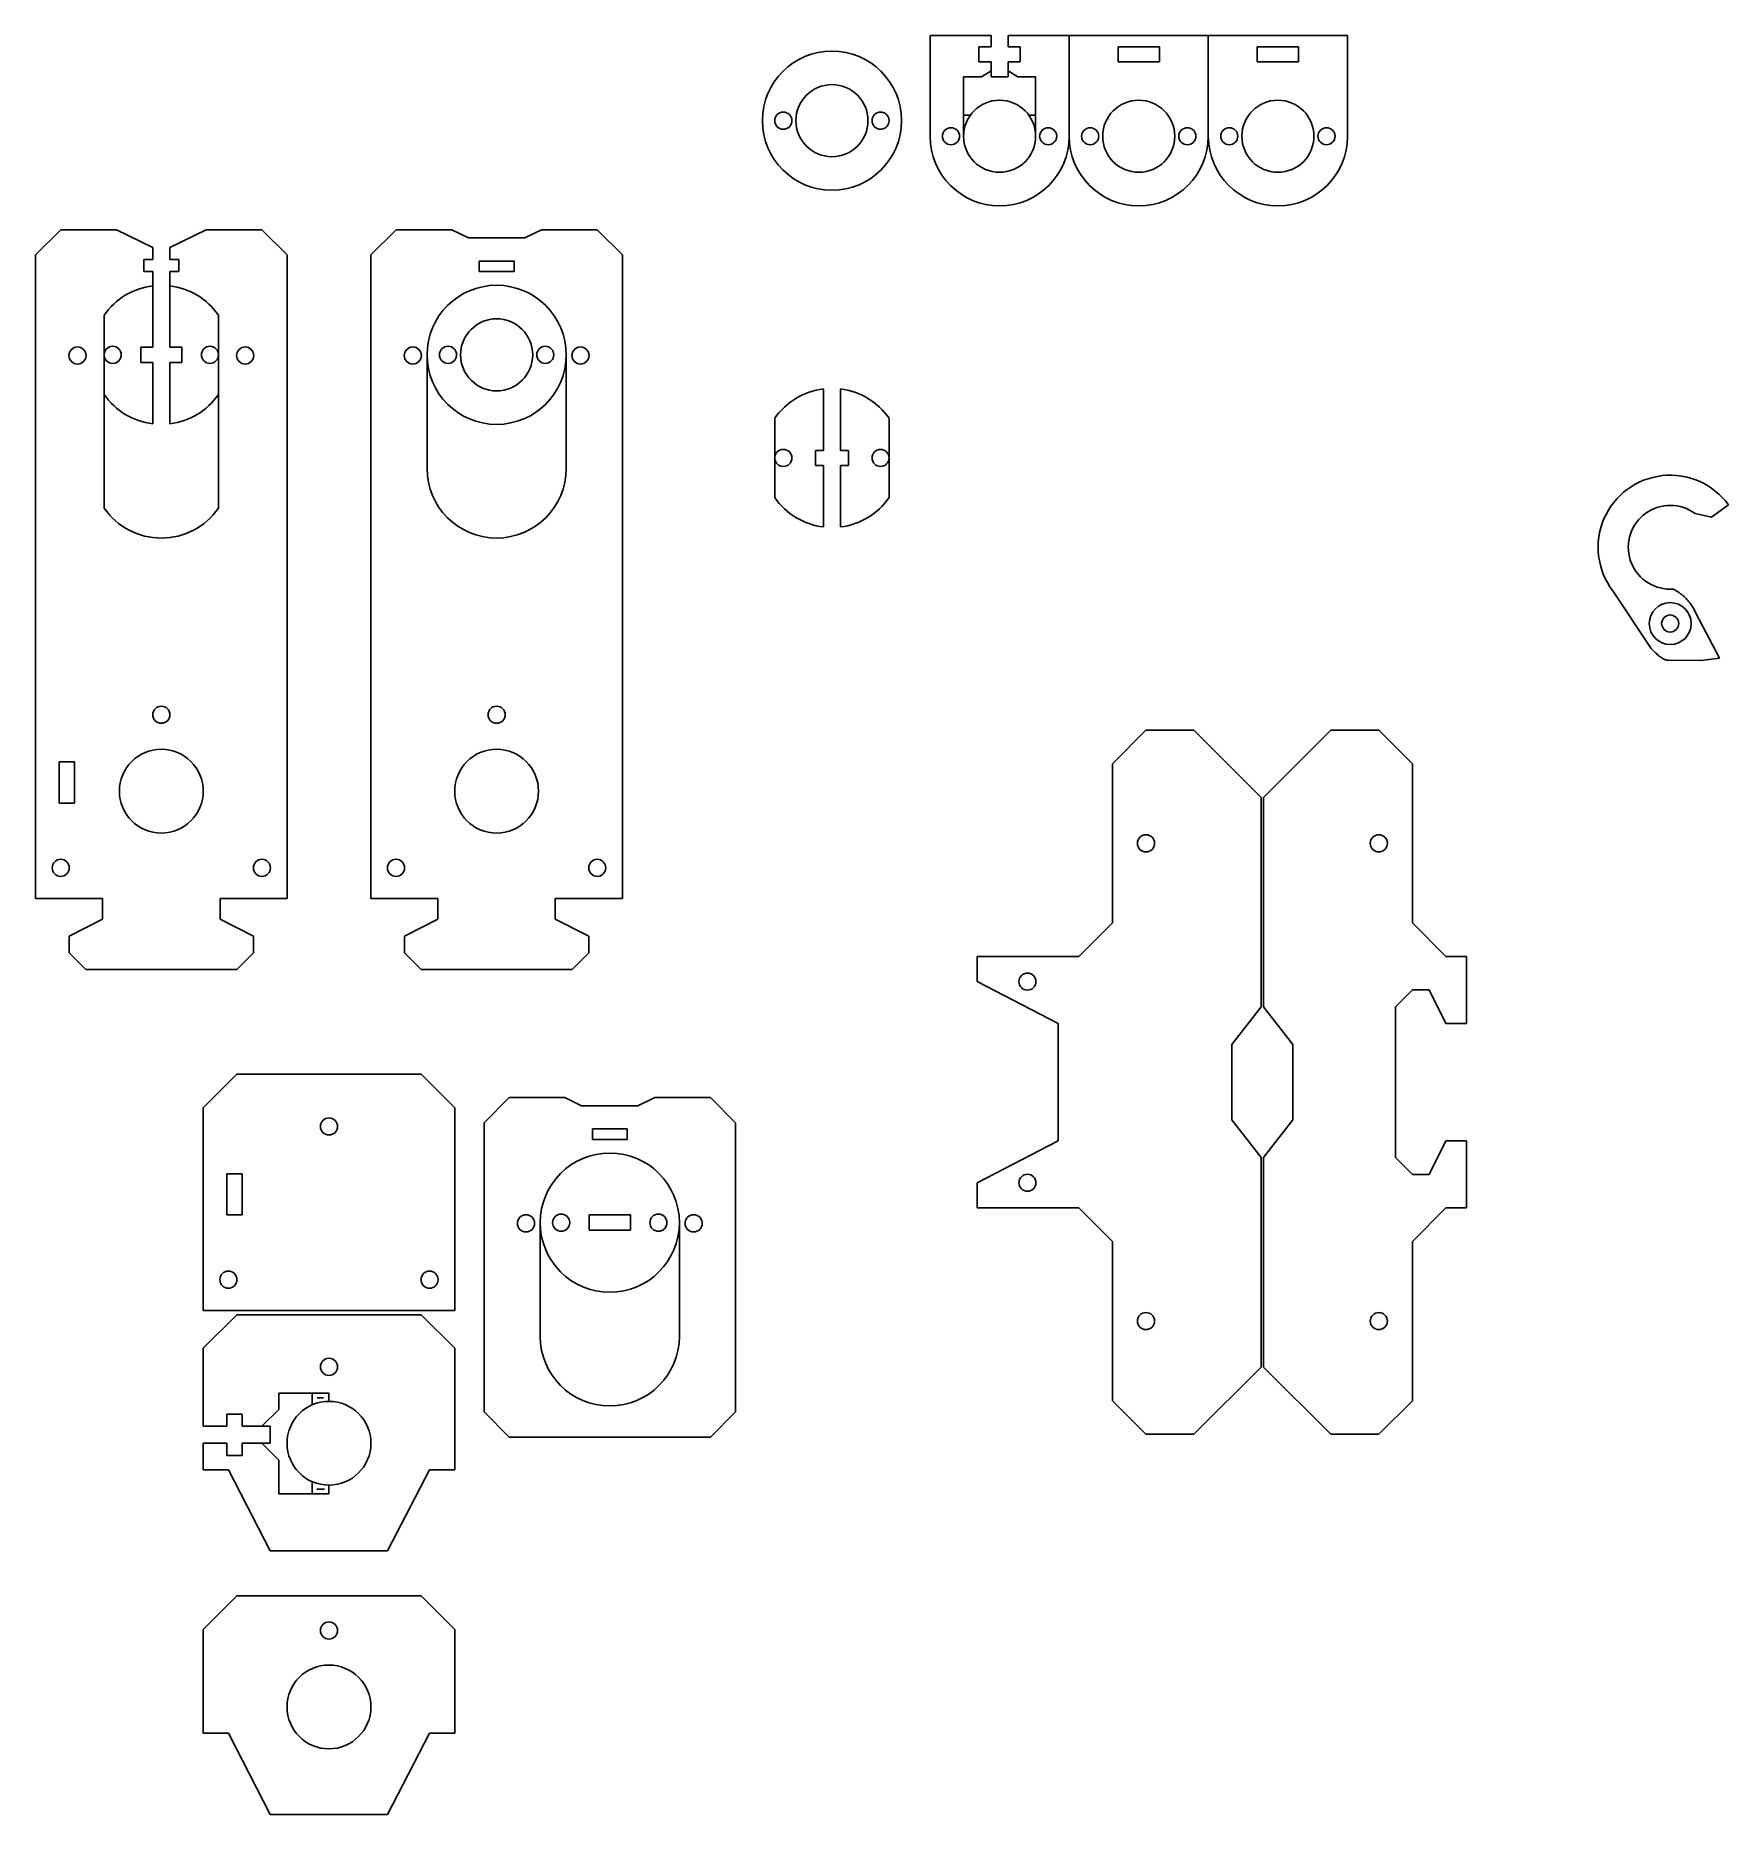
# Model space of a CAD drawing. Header units: inches. Extents: x -8.8 to 1.3, y -6.1 to 4.5.
import ezdxf

# ---------------------------------------------------------------- set-up
doc = ezdxf.new("R2010")
doc.units = ezdxf.units.IN
doc.header["$MEASUREMENT"] = 0
doc.layers.get('0').update_dxf_attribs({"lineweight": 25, "true_color": 0xffffff})

msp = doc.modelspace()

# ---------------------------------------------------------------- linework, layer by layer
at = {"color": 7, "true_color": 0x000000}
for p, q in [((-3.415, 3.907), (-3.415, 4.507)), ((-3.051, 4.507), (-3.415, 4.507)), ((-3.051, 4.441), (-3.051, 4.507)), ((-2.949, 4.441), (-2.949, 4.507)), ((-2.949, 4.507), (-2.585, 4.507)), ((-2.585, 4.507), (-2.585, 3.907)), ((-2.585, 3.907), (-2.585, 4.507)), ((-1.755, 3.907), (-1.755, 4.507)), ((-1.755, 4.507), (-1.755, 3.907)), ((-0.925, 4.507), (-0.925, 3.907)), ((-3.051, 4.297), (-3.051, 4.35)), ((-2.949, 4.297), (-2.949, 4.35)), ((-8.6, 3.349), (-8.75, 3.199)), ((-8.268, 3.349), (-8.6, 3.349)), ((-7.8, 3.349), (-7.8, 3.349)), ((-7.8, 3.349), (-7.8, 3.349)), ((-7.732, 3.349), (-7.4, 3.349)), ((-7.4, 3.349), (-7.25, 3.199)), ((-6.6, 3.349), (-6.75, 3.199)), ((-6.268, 3.349), (-6.6, 3.349)), ((-6.268, 3.349), (-6.6, 3.349)), ((-5.8, 3.349), (-5.8, 3.349)), ((-5.8, 3.349), (-5.8, 3.349)), ((-5.732, 3.349), (-5.4, 3.349)), ((-5.4, 3.349), (-5.25, 3.199)), ((-8.75, -0.641), (-8.75, 3.199)), ((-7.25, -0.641), (-7.25, 3.199)), ((-6.75, -0.641), (-6.75, 3.199)), ((-5.25, -0.641), (-5.25, 3.199)), ((-8.341, 2.367), (-8.341, 1.689)), ((-7.659, 2.367), (-7.659, 1.689)), ((-2.327, 0.164), (-2.127, 0.364)), ((-1.841, 0.364), (-2.127, 0.364)), ((-1.44, -0.037), (-1.841, 0.364)), ((-1.425, -0.037), (-1.024, 0.364)), ((-1.024, 0.364), (-0.738, 0.364)), ((-0.538, 0.164), (-0.738, 0.364)), ((-2.327, 0.164), (-2.327, -0.786)), ((-0.538, 0.164), (-0.538, -0.786)), ((-1.44, -1.286), (-1.44, -0.037)), ((-1.425, -1.286), (-1.425, -0.037)), ((-8.35, -0.641), (-8.75, -0.641)), ((-8.35, -0.641), (-8.35, -0.764)), ((-7.65, -0.764), (-7.65, -0.641)), ((-7.65, -0.641), (-7.25, -0.641)), ((-6.35, -0.641), (-6.75, -0.641)), ((-6.35, -0.641), (-6.35, -0.764)), ((-5.65, -0.764), (-5.65, -0.641)), ((-5.65, -0.641), (-5.25, -0.641)), ((-8.35, -0.764), (-8.55, -0.864)), ((-7.45, -0.864), (-7.65, -0.764)), ((-6.35, -0.764), (-6.55, -0.864)), ((-5.45, -0.864), (-5.65, -0.764)), ((-2.327, -0.786), (-2.527, -0.986)), ((-0.538, -0.786), (-0.338, -0.986)), ((-8.55, -0.864), (-8.55, -0.964)), ((-7.45, -0.964), (-7.45, -0.864)), ((-6.55, -0.864), (-6.55, -0.964)), ((-5.45, -0.964), (-5.45, -0.864)), ((-8.55, -0.964), (-8.45, -1.064)), ((-7.55, -1.064), (-7.45, -0.964)), ((-6.55, -0.964), (-6.45, -1.064)), ((-5.55, -1.064), (-5.45, -0.964)), ((-3.134, -1.136), (-3.134, -0.986)), ((-3.134, -0.986), (-2.527, -0.986)), ((-0.338, -0.986), (-0.215, -0.986)), ((-0.215, -1.386), (-0.215, -0.986)), ((-8.45, -1.064), (-7.55, -1.064)), ((-6.45, -1.064), (-5.55, -1.064)), ((-2.65, -1.386), (-3.134, -1.136)), ((-0.638, -1.286), (-0.538, -1.186)), ((-0.538, -1.186), (-0.438, -1.186)), ((-0.438, -1.186), (-0.338, -1.386)), ((-1.44, -1.286), (-1.615, -1.511)), ((-1.425, -1.286), (-1.25, -1.511)), ((-0.638, -2.186), (-0.638, -1.286)), ((-2.65, -2.086), (-2.65, -1.386)), ((-0.338, -1.386), (-0.215, -1.386)), ((-1.615, -1.961), (-1.615, -1.511)), ((-1.25, -1.961), (-1.25, -1.511)), ((-5.925, -1.828), (-6.075, -1.978)), ((-5.593, -1.828), (-5.925, -1.828)), ((-5.593, -1.828), (-5.925, -1.828)), ((-5.125, -1.828), (-5.125, -1.828)), ((-5.125, -1.828), (-5.125, -1.828)), ((-5.057, -1.828), (-4.725, -1.828)), ((-4.725, -1.828), (-4.575, -1.978)), ((-6.075, -1.978), (-6.075, -3.703)), ((-4.575, -1.978), (-4.575, -3.703)), ((-1.44, -2.186), (-1.615, -1.961)), ((-1.425, -2.186), (-1.25, -1.961)), ((-2.65, -2.086), (-3.134, -2.336)), ((-0.338, -2.086), (-0.438, -2.286)), ((-0.215, -2.086), (-0.338, -2.086)), ((-0.215, -2.086), (-0.215, -2.486)), ((-1.44, -2.186), (-1.44, -3.435)), ((-1.425, -2.186), (-1.425, -3.435)), ((-0.538, -2.286), (-0.638, -2.186)), ((-0.438, -2.286), (-0.538, -2.286)), ((-3.134, -2.336), (-3.134, -2.486)), ((-3.134, -2.486), (-2.527, -2.486)), ((-2.327, -2.686), (-2.527, -2.486)), ((-0.538, -2.686), (-0.338, -2.486)), ((-0.338, -2.486), (-0.215, -2.486)), ((-2.327, -3.636), (-2.327, -2.686)), ((-0.538, -3.636), (-0.538, -2.686)), ((-1.44, -3.435), (-1.841, -3.836)), ((-1.425, -3.435), (-1.024, -3.836)), ((-5.925, -3.853), (-6.075, -3.703)), ((-4.575, -3.703), (-4.725, -3.853)), ((-2.127, -3.836), (-2.327, -3.636)), ((-0.538, -3.636), (-0.738, -3.836)), ((-4.725, -3.853), (-5.925, -3.853)), ((-1.841, -3.836), (-2.127, -3.836)), ((-1.024, -3.836), (-0.738, -3.836))]:
    msp.add_line(p, q, dxfattribs=at)
for p, q in [((-2.585, 4.507), (-1.755, 4.507)), ((-1.755, 4.507), (-0.925, 4.507)), ((-3.123, 4.441), (-3.123, 4.35)), ((-3.051, 4.441), (-3.123, 4.441)), ((-2.949, 4.441), (-2.877, 4.441)), ((-2.877, 4.441), (-2.877, 4.35)), ((-3.051, 4.35), (-3.123, 4.35)), ((-3.051, 4.319), (-3.051, 4.319)), ((-2.949, 4.35), (-2.877, 4.35)), ((-8.051, 3.243), (-8.268, 3.349)), ((-7.949, 3.243), (-7.732, 3.349)), ((-6.168, 3.3), (-6.268, 3.349)), ((-5.832, 3.3), (-6.168, 3.3)), ((-5.832, 3.3), (-5.732, 3.349)), ((-8.051, 3.171), (-8.051, 3.243)), ((-7.949, 3.171), (-7.949, 3.243)), ((-8.051, 3.171), (-8.104, 3.171)), ((-8.104, 3.1), (-8.104, 3.171)), ((-8.104, 3.1), (-8.051, 3.1)), ((-7.949, 3.171), (-7.896, 3.171)), ((-7.896, 3.1), (-7.949, 3.1)), ((-7.896, 3.1), (-7.896, 3.171)), ((-6.104, 3.1), (-6.104, 3.161)), ((-5.896, 3.161), (-6.104, 3.161)), ((-5.896, 3.1), (-6.104, 3.1)), ((-5.896, 3.1), (-5.896, 3.161)), ((1.2, 1.9), (1.2, 1.9)), ((1.246, 1.634), (1.347, 1.708)), ((1.149, 1.656), (1.246, 1.634)), ((0.886, 0.852), (0.657, 1.196)), ((1, 1.205), (1.018, 1.205)), ((1.151, 1.066), (1.294, 0.793)), ((1.182, 0.779), (0.99, 0.781)), ((1.182, 0.779), (1.294, 0.793)), ((-8.518, 0.175), (-8.609, 0.175)), ((-8.609, -0.072), (-8.609, 0.175)), ((-8.518, -0.072), (-8.518, 0.175)), ((-8.518, -0.072), (-8.609, -0.072)), ((-7.75, -1.889), (-7.55, -1.689)), ((-7.55, -1.689), (-6.45, -1.689)), ((-6.45, -1.689), (-6.25, -1.889)), ((-7.75, -1.889), (-7.75, -3.098)), ((-6.25, -1.889), (-6.25, -3.098)), ((-5.493, -1.877), (-5.593, -1.828)), ((-5.157, -1.877), (-5.493, -1.877)), ((-5.157, -1.877), (-5.057, -1.828)), ((-5.429, -2.077), (-5.429, -2.015)), ((-5.221, -2.015), (-5.429, -2.015)), ((-5.221, -2.077), (-5.221, -2.015)), ((-5.221, -2.077), (-5.429, -2.077)), ((-7.75, -3.098), (-6.25, -3.098)), ((-7.75, -3.323), (-7.55, -3.123)), ((-7.55, -3.123), (-6.45, -3.123)), ((-6.45, -3.123), (-6.25, -3.323)), ((-7.75, -3.788), (-7.75, -3.323)), ((-6.25, -4.048), (-6.25, -3.323)), ((-7.75, -3.788), (-7.609, -3.788)), ((-7.518, -3.716), (-7.609, -3.716)), ((-7.609, -3.788), (-7.609, -3.716)), ((-7.518, -3.788), (-7.518, -3.716)), ((-7.518, -3.788), (-7.4, -3.788)), ((-7.75, -3.89), (-7.609, -3.89)), ((-7.75, -4.048), (-7.75, -3.89)), ((-7.609, -3.89), (-7.609, -3.962)), ((-7.518, -3.89), (-7.518, -3.962)), ((-7.518, -3.89), (-7.4, -3.89)), ((-7.518, -3.962), (-7.609, -3.962)), ((-7.6, -4.048), (-7.75, -4.048)), ((-7.35, -4.532), (-7.6, -4.048)), ((-6.65, -4.532), (-6.4, -4.048)), ((-6.4, -4.048), (-6.25, -4.048)), ((-7.35, -4.532), (-6.65, -4.532)), ((-7.75, -5), (-7.55, -4.8)), ((-7.55, -4.8), (-6.45, -4.8)), ((-6.45, -4.8), (-6.25, -5)), ((-7.75, -5.62), (-7.75, -5)), ((-6.25, -5.62), (-6.25, -5)), ((-7.6, -5.62), (-7.75, -5.62)), ((-7.35, -6.104), (-7.6, -5.62)), ((-6.65, -6.104), (-6.4, -5.62)), ((-6.4, -5.62), (-6.25, -5.62)), ((-7.35, -6.104), (-6.65, -6.104))]:
    msp.add_line(p, q)
at = {"color": 3, "true_color": 0x00ff00}
for p, q in [((-2.293, 4.441), (-2.293, 4.35)), ((-2.047, 4.441), (-2.293, 4.441)), ((-2.047, 4.441), (-2.047, 4.35)), ((-1.463, 4.441), (-1.463, 4.35)), ((-1.217, 4.441), (-1.463, 4.441)), ((-1.217, 4.441), (-1.217, 4.35)), ((-2.047, 4.35), (-2.293, 4.35)), ((-1.217, 4.35), (-1.463, 4.35)), ((-8.051, 3.1), (-8.051, 2.649)), ((-7.949, 2.649), (-7.949, 3.1)), ((-8.051, 2.983), (-8.051, 2.983)), ((-8.341, 2.84), (-8.341, 2.367)), ((-7.659, 2.367), (-7.659, 2.84)), ((-8.123, 2.558), (-8.123, 2.649)), ((-8.051, 2.649), (-8.123, 2.649)), ((-8.051, 2.558), (-8.123, 2.558)), ((-8.051, 2.558), (-8.051, 2.192)), ((-7.949, 2.649), (-7.877, 2.649)), ((-7.949, 2.558), (-7.877, 2.558)), ((-7.949, 2.558), (-7.949, 2.192)), ((-7.877, 2.558), (-7.877, 2.649)), ((-6.415, 1.925), (-6.415, 2.603)), ((-5.585, 1.925), (-5.585, 2.603)), ((-8.341, 2.367), (-8.341, 2.367)), ((-4.051, 2.399), (-4.051, 2.033)), ((-3.949, 2.399), (-3.949, 2.033)), ((-4.341, 2.224), (-4.341, 1.751)), ((-3.659, 1.751), (-3.659, 2.224)), ((-4.098, 1.942), (-4.098, 2.033)), ((-4.051, 2.033), (-4.098, 2.033)), ((-3.902, 2.033), (-3.949, 2.033)), ((-3.902, 1.942), (-3.902, 2.033)), ((-4.098, 1.942), (-4.051, 1.942)), ((-4.051, 1.942), (-4.051, 1.576)), ((-3.949, 1.942), (-3.949, 1.576)), ((-3.949, 1.942), (-3.902, 1.942)), ((-7.518, -2.282), (-7.609, -2.282)), ((-7.609, -2.282), (-7.609, -2.528)), ((-7.518, -2.528), (-7.518, -2.282)), ((-7.518, -2.528), (-7.609, -2.528)), ((-5.74, -3.252), (-5.74, -2.574)), ((-4.91, -3.252), (-4.91, -2.574))]:
    msp.add_line(p, q, dxfattribs=at)
at = {"color": 6, "true_color": 0xff00ff}
for p, q in [((-3.215, 3.907), (-3.215, 4.262)), ((-3.215, 4.262), (-3.108, 4.262)), ((-3.108, 4.262), (-3.051, 4.297)), ((-3.051, 4.262), (-3.051, 4.297)), ((-3.051, 4.262), (-2.949, 4.262)), ((-2.892, 4.262), (-2.949, 4.297)), ((-2.949, 4.262), (-2.949, 4.297)), ((-2.892, 4.262), (-2.785, 4.262)), ((-2.785, 3.907), (-2.785, 4.262)), ((-3.175, 4.032), (-3.215, 4.032)), ((-2.825, 4.032), (-2.785, 4.032)), ((-5.448, -2.619), (-5.448, -2.528)), ((-5.448, -2.528), (-5.202, -2.528)), ((-5.202, -2.619), (-5.202, -2.528)), ((-5.202, -2.619), (-5.448, -2.619)), ((-7, -3.591), (-7.3, -3.591)), ((-7.3, -3.688), (-7.3, -3.591)), ((-7.1, -3.661), (-7.1, -3.591)), ((-7, -3.64), (-7, -3.591)), ((-7.4, -3.788), (-7.3, -3.688)), ((-7.071, -3.618), (-7.032, -3.618)), ((-7.4, -3.788), (-7.35, -3.788)), ((-7.35, -3.788), (-7.35, -3.89)), ((-7.4, -3.89), (-7.3, -3.99)), ((-7.4, -3.89), (-7.35, -3.89)), ((-7.3, -3.99), (-7.3, -4.191)), ((-7.1, -4.119), (-7.1, -4.191)), ((-7, -4.191), (-7.3, -4.191)), ((-7.073, -4.163), (-7.027, -4.163)), ((-7, -4.191), (-7, -4.14))]:
    msp.add_line(p, q, dxfattribs=at)
at = {"color": 3, "true_color": 0x00ff00}
for centre, radius in [((-4, 4), 0.415), ((-6, 2.603), 0.415), ((-8.29, 2.603), 0.051), ((-7.71, 2.603), 0.051), ((-8.5, 2.599), 0.051), ((-7.5, 2.599), 0.051), ((-6.5, 2.599), 0.051), ((-5.5, 2.599), 0.051), ((-4.29, 1.988), 0.051), ((-3.71, 1.988), 0.051), ((1, 1), 0.125), ((-8, 0.456), 0.051), ((-6, 0.456), 0.051), ((-8, 0), 0.25), ((-6, 0), 0.25), ((-2.127, -0.311), 0.051), ((-0.738, -0.311), 0.051), ((-8.6, -0.457), 0.051), ((-7.4, -0.457), 0.051), ((-6.6, -0.457), 0.051), ((-5.4, -0.457), 0.051), ((-2.834, -1.136), 0.051), ((-7, -2), 0.051), ((-5.325, -2.574), 0.415), ((-2.834, -2.336), 0.051), ((-5.825, -2.578), 0.051), ((-4.825, -2.578), 0.051), ((-7.6, -2.914), 0.051), ((-6.4, -2.914), 0.051), ((-2.127, -3.161), 0.051), ((-0.738, -3.161), 0.051), ((-7, -3.434), 0.051), ((-7, -3.89), 0.25), ((-7, -5.007), 0.051), ((-7, -5.463), 0.25)]:
    msp.add_circle(centre, radius, dxfattribs=at)
at = {"color": 6, "true_color": 0xff00ff}
for centre, radius in [((-4, 4), 0.215), ((-4.29, 4), 0.051), ((-3.71, 4), 0.051), ((-3, 3.907), 0.215), ((-2.17, 3.907), 0.215), ((-1.34, 3.907), 0.215), ((-3.29, 3.907), 0.051), ((-2.71, 3.907), 0.051), ((-2.46, 3.907), 0.051), ((-1.88, 3.907), 0.051), ((-1.63, 3.907), 0.051), ((-1.05, 3.907), 0.051), ((-6, 2.603), 0.215), ((-6.29, 2.603), 0.051), ((-5.71, 2.603), 0.051), ((-5.615, -2.574), 0.051), ((-5.035, -2.574), 0.051)]:
    msp.add_circle(centre, radius, dxfattribs=at)
msp.add_circle((1, 1), 0.051)
at = {"color": 7, "true_color": 0x000000}
for centre, radius, start, end in [((-3, 3.907), 0.415, 180, 360), ((-2.17, 3.907), 0.415, 180, 360), ((-1.34, 3.907), 0.415, 180, 360), ((1, 1.455), 0.25, 53.3958, 270), ((-8, 1.925), 0.415, 214.7339, 325.2661)]:
    msp.add_arc(centre, radius, start, end, dxfattribs=at)
at = {"color": 3, "true_color": 0x00ff00}
for centre, start, end in [((-8, 2.603), 97.066, 145.2661), ((-8, 2.603), 34.7339, 82.934), ((-8, 2.603), 214.7339, 262.934), ((-8, 2.603), 277.066, 325.2661), ((-4, 1.988), 97.066, 145.2661), ((-4, 1.988), 34.7339, 82.934), ((-6, 1.925), 180, 0), ((-4, 1.988), 214.7339, 262.934), ((-4, 1.988), 277.066, 325.2661), ((-5.325, -3.252), 180, 0)]:
    msp.add_arc(centre, 0.415, start, end, dxfattribs=at)
msp.add_arc((1, 1.455), 0.43, 36.1115, 217.0535)
for points in [[(1.151, 1.066), (1.108, 1.16), (1.018, 1.205)], [(0.886, 0.852), (0.952, 0.78), (0.99, 0.781)]]:
    msp.add_open_spline(points, degree=2)

doc.saveas('drawing.dxf')
